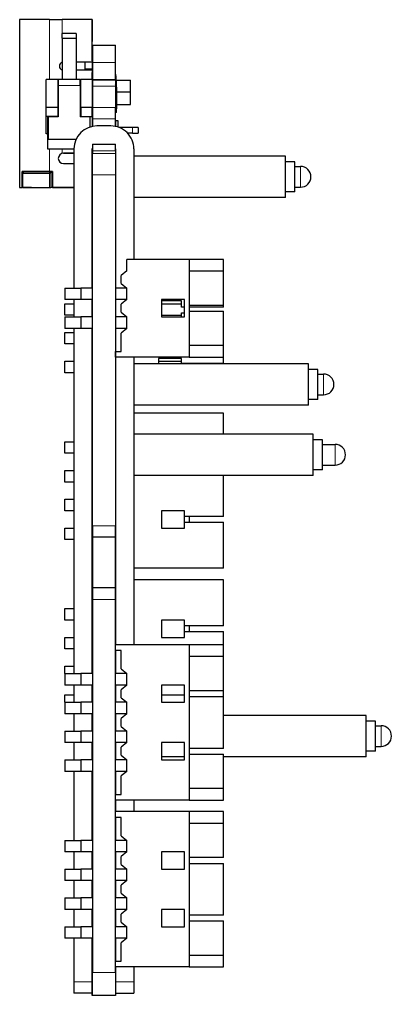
# Model space of a CAD drawing. Extents: x 10 to 410, y 5 to 287.
# Drawn here: x 186.14 to 202.31, y 122.24 to 164.65 of the extents above; entities that cross this region are included whole.
import ezdxf

# ---------------------------------------------------------------- set-up
doc = ezdxf.new("R2010")
doc.units = 0

msp = doc.modelspace()

# ---------------------------------------------------------------- linework, layer by layer
at = {"color": 7, "lineweight": 25, "ltscale": 0.0325}
for p, q in [((187.438599, 164.654755), (186.138596, 164.654755)), ((189.298599, 164.654755), (187.998596, 164.654755))]:
    msp.add_line(p, q, dxfattribs=at)
at = {"color": 7, "lineweight": 25, "ltscale": 0.1825}
msp.add_line((186.138596, 164.654755), (186.138596, 157.354752), dxfattribs=at)
at = {"color": 7, "lineweight": 25, "ltscale": 0.014}
msp.add_line((187.438599, 164.654755), (187.998596, 164.654755), dxfattribs=at)
at = {"color": 7, "lineweight": 13, "ltscale": 0.065334}
msp.add_line((187.438599, 162.041412), (187.438599, 164.654755), dxfattribs=at)
at = {"color": 7, "lineweight": 13, "ltscale": 0.015334}
msp.add_line((187.998596, 164.654755), (187.998596, 164.041412), dxfattribs=at)
at = {"color": 7, "lineweight": 25, "ltscale": 0.02375}
for p, q in [((189.298599, 164.654755), (189.298599, 163.704742)), ((187.996552, 163.8414), (187.996552, 162.891403)), ((188.596558, 163.8414), (188.596558, 162.891403)), ((188.771561, 162.041397), (187.821548, 162.041397)), ((190.30545, 161.7164), (190.30545, 160.766403)), ((190.355453, 161.7164), (190.355453, 160.766403))]:
    msp.add_line(p, q, dxfattribs=at)
at = {"color": 7, "lineweight": 25, "ltscale": 0.045}
msp.add_line((189.298599, 162.854752), (189.298599, 164.654755), dxfattribs=at)
at = {"color": 7, "lineweight": 25, "ltscale": 0.005}
for p, q in [((187.996552, 163.8414), (187.996552, 164.041397)), ((188.596558, 164.041397), (188.596558, 163.8414)), ((190.338593, 161.954742), (190.338593, 162.154755))]:
    msp.add_line(p, q, dxfattribs=at)
at = {"color": 7, "lineweight": 25, "ltscale": 0.015}
for p, q in [((188.596558, 164.041397), (187.996552, 164.041397)), ((187.996552, 163.8414), (188.596558, 163.8414)), ((190.355453, 162.016403), (190.95546, 162.016403)), ((190.355453, 161.516403), (190.95546, 161.516403)), ((190.355453, 160.9664), (190.95546, 160.9664)), ((190.105453, 160.031403), (189.505463, 160.031403)), ((189.295593, 122.241394), (189.295593, 122.8414)), ((190.30545, 122.8414), (190.30545, 122.241394)), ((190.31546, 122.8414), (190.31546, 122.241394))]:
    msp.add_line(p, q, dxfattribs=at)
at = {"color": 7, "lineweight": 25, "ltscale": 0.004643}
msp.add_line((189.298599, 163.519028), (189.298599, 163.704742), dxfattribs=at)
at = {"color": 7, "lineweight": 25, "ltscale": 0.003895}
msp.add_line((189.298599, 163.519867), (189.298599, 163.364059), dxfattribs=at)
at = {"color": 7, "lineweight": 25, "ltscale": 0.012586}
msp.add_line((189.298599, 163.354752), (189.298599, 162.851303), dxfattribs=at)
at = {"color": 7, "lineweight": 25, "ltscale": 0.024996}
for p, q in [((189.305603, 163.541397), (190.30545, 163.541397)), ((189.305603, 162.041397), (190.30545, 162.041397)), ((189.305603, 159.2314), (190.30545, 159.2314)), ((190.30545, 142.154755), (189.305603, 142.154755)), ((190.30545, 139.954742), (189.305603, 139.954742)), ((190.30545, 122.241394), (189.305603, 122.241394))]:
    msp.add_line(p, q, dxfattribs=at)
at = {"color": 7, "lineweight": 25, "ltscale": 0.01875}
for p, q in [((189.305603, 163.541397), (189.305603, 162.791397)), ((190.30545, 162.791397), (190.30545, 163.541397)), ((189.305603, 162.791397), (189.305603, 162.041397)), ((190.30545, 162.041397), (190.30545, 162.791397)), ((187.298599, 159.691391), (187.298599, 160.441391)), ((188.505463, 152.4814), (188.505463, 151.7314)), ((189.295593, 151.7314), (189.295593, 152.4814)), ((190.30545, 152.4814), (190.30545, 151.7314)), ((190.31546, 152.4814), (190.31546, 151.7314)), ((192.30545, 152.4814), (192.30545, 151.7314)), ((193.30545, 151.7314), (193.30545, 152.4814)), ((192.30545, 143.304749), (192.30545, 142.554749)), ((192.30545, 138.554749), (192.30545, 137.804749)), ((188.505463, 135.7314), (188.505463, 134.9814)), ((189.295593, 134.9814), (189.295593, 135.7314)), ((190.30545, 135.7314), (190.30545, 134.9814)), ((190.31546, 135.7314), (190.31546, 134.9814)), ((192.30545, 135.7314), (192.30545, 134.9814)), ((193.30545, 134.9814), (193.30545, 135.7314)), ((188.505463, 134.4814), (188.505463, 133.7314)), ((189.295593, 133.7314), (189.295593, 134.4814)), ((190.30545, 134.4814), (190.30545, 133.7314)), ((190.31546, 134.4814), (190.31546, 133.7314)), ((188.505463, 133.2314), (188.505463, 132.4814)), ((189.295593, 132.4814), (189.295593, 133.2314)), ((190.30545, 133.2314), (190.30545, 132.4814)), ((190.31546, 133.2314), (190.31546, 132.4814)), ((192.30545, 133.2314), (192.30545, 132.4814)), ((193.30545, 132.4814), (193.30545, 133.2314)), ((188.505463, 128.4814), (188.505463, 127.7314)), ((189.295593, 127.7314), (189.295593, 128.4814)), ((190.30545, 128.4814), (190.30545, 127.7314)), ((190.31546, 128.4814), (190.31546, 127.7314)), ((192.30545, 128.4814), (192.30545, 127.7314)), ((193.30545, 127.7314), (193.30545, 128.4814)), ((188.505463, 127.2314), (188.505463, 126.4814)), ((189.295593, 126.4814), (189.295593, 127.2314)), ((190.30545, 127.2314), (190.30545, 126.4814)), ((190.31546, 127.2314), (190.31546, 126.4814)), ((188.505463, 125.9814), (188.505463, 125.2314)), ((189.295593, 125.2314), (189.295593, 125.9814)), ((190.30545, 125.9814), (190.30545, 125.2314)), ((190.31546, 125.9814), (190.31546, 125.2314)), ((192.30545, 125.9814), (192.30545, 125.2314)), ((193.30545, 125.2314), (193.30545, 125.9814))]:
    msp.add_line(p, q, dxfattribs=at)
at = {"color": 7, "lineweight": 25, "ltscale": 0.02125}
for p, q in [((187.996552, 162.891403), (187.996552, 162.041397)), ((188.596558, 162.891403), (188.596558, 162.041397))]:
    msp.add_line(p, q, dxfattribs=at)
at = {"color": 7, "lineweight": 25, "ltscale": 0.017551}
for p, q in [((189.298599, 162.454742), (188.596542, 162.454742)), ((189.298599, 162.804749), (188.596558, 162.804749))]:
    msp.add_line(p, q, dxfattribs=at)
at = {"color": 7, "lineweight": 25, "ltscale": 0.0075}
msp.add_line((188.998596, 162.504745), (188.998596, 162.804749), dxfattribs=at)
at = {"color": 7, "lineweight": 13, "ltscale": 0.0075}
msp.add_line((188.998596, 162.504745), (189.298599, 162.504745), dxfattribs=at)
at = {"color": 7, "lineweight": 25, "ltscale": 0.00125}
for p, q in [((188.998596, 162.454742), (188.998596, 162.504745)), ((190.355453, 161.7164), (190.30545, 161.7164)), ((190.355453, 160.766403), (190.30545, 160.766403)), ((190.355453, 160.616394), (190.30545, 160.616394)), ((187.348602, 159.691391), (187.298599, 159.691391))]:
    msp.add_line(p, q, dxfattribs=at)
at = {"color": 7, "lineweight": 25, "ltscale": 0.0125}
for p, q in [((189.298599, 162.854752), (189.298599, 162.354752)), ((187.798599, 162.041397), (187.298599, 162.041397)), ((189.298599, 162.041397), (188.798599, 162.041397)), ((190.355453, 161.516403), (190.355453, 162.016403)), ((190.95546, 161.516403), (190.95546, 162.016403)), ((187.298599, 160.8414), (187.798599, 160.8414)), ((188.798599, 160.8414), (189.298599, 160.8414)), ((187.798599, 160.441391), (187.298599, 160.441391)), ((188.798599, 160.441391), (189.298599, 160.441391)), ((190.80545, 153.7314), (190.80545, 154.2314)), ((195.005463, 153.7314), (195.005463, 154.2314)), ((188.105453, 152.9814), (188.105453, 152.4814)), ((188.80545, 152.9814), (188.80545, 152.4814)), ((190.80545, 152.9814), (190.30545, 152.9814)), ((190.80545, 152.4814), (190.80545, 152.9814)), ((188.105453, 151.804749), (188.105453, 152.304749)), ((190.80545, 152.4814), (190.30545, 152.4814)), ((188.105453, 151.7314), (188.105453, 151.2314)), ((188.80545, 151.7314), (188.80545, 151.2314)), ((190.80545, 151.7314), (190.30545, 151.7314)), ((190.80545, 151.2314), (190.80545, 151.7314)), ((188.105453, 150.554749), (188.105453, 151.054749)), ((190.80545, 151.2314), (190.30545, 151.2314)), ((195.005463, 149.9814), (195.005463, 150.4814)), ((188.105453, 149.304749), (188.105453, 149.804749)), ((188.105453, 145.804749), (188.105453, 146.304749)), ((188.105453, 144.554749), (188.105453, 145.054749)), ((188.105453, 143.304749), (188.105453, 143.804749)), ((188.105453, 142.054749), (188.105453, 142.554749)), ((189.305603, 142.654755), (189.305603, 142.154755)), ((190.30545, 142.154755), (190.30545, 142.654755)), ((189.305603, 139.954742), (189.305603, 139.454742)), ((190.30545, 139.454742), (190.30545, 139.954742)), ((188.105453, 138.554749), (188.105453, 139.054749)), ((188.105453, 137.304749), (188.105453, 137.804749)), ((195.005463, 136.9814), (195.005463, 137.4814)), ((188.105453, 136.2314), (188.105453, 135.7314)), ((188.80545, 136.2314), (188.80545, 135.7314)), ((190.80545, 136.2314), (190.30545, 136.2314)), ((190.80545, 135.7314), (190.80545, 136.2314)), ((190.80545, 135.7314), (190.30545, 135.7314)), ((188.105453, 134.9814), (188.105453, 134.4814)), ((188.80545, 134.9814), (188.80545, 134.4814)), ((190.80545, 134.9814), (190.30545, 134.9814)), ((190.80545, 134.4814), (190.80545, 134.9814)), ((190.80545, 134.4814), (190.30545, 134.4814)), ((188.105453, 133.7314), (188.105453, 133.2314)), ((188.80545, 133.7314), (188.80545, 133.2314)), ((190.80545, 133.7314), (190.30545, 133.7314)), ((190.80545, 133.2314), (190.80545, 133.7314)), ((190.80545, 133.2314), (190.30545, 133.2314)), ((188.105453, 132.4814), (188.105453, 131.9814)), ((188.80545, 132.4814), (188.80545, 131.9814)), ((190.80545, 132.4814), (190.30545, 132.4814)), ((190.80545, 131.9814), (190.80545, 132.4814)), ((190.80545, 131.9814), (190.30545, 131.9814)), ((195.005463, 130.7314), (195.005463, 131.2314)), ((190.30545, 130.7314), (190.30545, 130.2314)), ((190.31546, 130.7314), (190.31546, 130.2314)), ((191.105453, 130.7314), (191.105453, 130.2314)), ((195.005463, 129.7314), (195.005463, 130.2314)), ((188.105453, 128.9814), (188.105453, 128.4814)), ((188.80545, 128.9814), (188.80545, 128.4814)), ((190.80545, 128.9814), (190.30545, 128.9814)), ((190.80545, 128.4814), (190.80545, 128.9814)), ((190.80545, 128.4814), (190.30545, 128.4814)), ((188.105453, 127.7314), (188.105453, 127.2314)), ((188.80545, 127.7314), (188.80545, 127.2314)), ((190.80545, 127.7314), (190.30545, 127.7314)), ((190.80545, 127.2314), (190.80545, 127.7314)), ((190.80545, 127.2314), (190.30545, 127.2314)), ((188.105453, 126.4814), (188.105453, 125.9814)), ((188.80545, 126.4814), (188.80545, 125.9814)), ((190.80545, 126.4814), (190.30545, 126.4814)), ((190.80545, 125.9814), (190.80545, 126.4814)), ((190.80545, 125.9814), (190.30545, 125.9814)), ((188.105453, 125.2314), (188.105453, 124.7314)), ((188.80545, 125.2314), (188.80545, 124.7314)), ((190.80545, 125.2314), (190.30545, 125.2314)), ((190.80545, 124.7314), (190.80545, 125.2314)), ((190.80545, 124.7314), (190.30545, 124.7314)), ((195.005463, 123.4814), (195.005463, 123.9814)), ((188.505463, 122.8414), (188.505463, 122.3414)), ((190.30545, 122.8414), (190.30545, 122.3414)), ((191.105453, 122.8414), (191.105453, 122.3414))]:
    msp.add_line(p, q, dxfattribs=at)
at = {"color": 7, "lineweight": 13, "ltscale": 0.024996}
for p, q in [((189.305603, 162.791397), (190.30545, 162.791397)), ((189.305603, 162.019775), (190.30545, 162.019775)), ((189.305603, 161.763611), (190.30545, 161.763611)), ((189.305603, 160.837555), (190.30545, 160.837555)), ((189.305603, 160.345566), (190.30545, 160.345566)), ((189.305603, 158.946228), (190.30545, 158.946228)), ((190.30545, 158.837997), (189.305603, 158.837997)), ((190.30545, 157.898026), (189.305603, 157.898026)), ((190.30545, 142.654755), (189.305603, 142.654755)), ((190.30545, 139.454742), (189.305603, 139.454742)), ((190.30545, 123.241394), (189.305603, 123.241394))]:
    msp.add_line(p, q, dxfattribs=at)
at = {"color": 7, "lineweight": 25, "ltscale": 0.03}
for p, q in [((187.298599, 160.8414), (187.298599, 162.041397)), ((187.798599, 162.041397), (187.798599, 160.8414)), ((188.798599, 160.8414), (188.798599, 162.041397)), ((189.298599, 162.041397), (189.298599, 160.8414))]:
    msp.add_line(p, q, dxfattribs=at)
at = {"color": 7, "lineweight": 25, "ltscale": 0.000574}
for p, q in [((187.798599, 162.041397), (187.821548, 162.041397)), ((187.798599, 161.741394), (187.821548, 161.741394)), ((187.821548, 160.891403), (187.798599, 160.891403)), ((187.798599, 160.441391), (187.821548, 160.441391))]:
    msp.add_line(p, q, dxfattribs=at)
at = {"color": 7, "lineweight": 25, "ltscale": 0.00625}
for p, q in [((187.821548, 162.041397), (187.821548, 161.791397)), ((188.771561, 161.791397), (188.771561, 162.041397)), ((191.298599, 159.9664), (191.048599, 159.9664)), ((191.298599, 159.9664), (191.298599, 159.7164)), ((191.298599, 159.9664), (191.298599, 159.7164)), ((191.298599, 159.9664), (191.298599, 159.7164)), ((191.048599, 159.7164), (191.298599, 159.7164)), ((198.105453, 158.270752), (198.355453, 158.270752)), ((198.105453, 157.370743), (198.355453, 157.370743)), ((190.30545, 149.9814), (190.30545, 150.2314)), ((190.30545, 150.2314), (190.55545, 150.2314)), ((199.105453, 149.247742), (199.355453, 149.247742)), ((199.105453, 148.347748), (199.355453, 148.347748)), ((193.30545, 143.054749), (193.30545, 143.304749)), ((193.30545, 142.804749), (193.30545, 143.054749)), ((193.505463, 143.054749), (193.505463, 142.804749)), ((193.30545, 142.554749), (193.30545, 142.804749)), ((193.30545, 138.304749), (193.30545, 138.554749)), ((193.30545, 138.054749), (193.30545, 138.304749)), ((193.505463, 138.304749), (193.505463, 138.054749)), ((193.30545, 137.804749), (193.30545, 138.054749)), ((190.30545, 137.2314), (190.30545, 137.4814)), ((190.55545, 137.2314), (190.30545, 137.2314)), ((195.005463, 135.23143), (195.005463, 135.48143)), ((201.605453, 133.965744), (201.855453, 133.965744)), ((201.605453, 133.06575), (201.855453, 133.06575)), ((190.30545, 130.7314), (190.30545, 130.9814)), ((190.30545, 130.9814), (190.55545, 130.9814)), ((190.30545, 129.9814), (190.30545, 130.2314)), ((190.55545, 129.9814), (190.30545, 129.9814)), ((190.30545, 123.4814), (190.30545, 123.7314)), ((190.30545, 123.7314), (190.55545, 123.7314))]:
    msp.add_line(p, q, dxfattribs=at)
at = {"color": 7, "lineweight": 25, "ltscale": 0.000676}
for p, q in [((188.771561, 162.041397), (188.798599, 162.041397)), ((188.771561, 161.741394), (188.798599, 161.741394)), ((188.798599, 160.891403), (188.771561, 160.891403)), ((188.771561, 160.441391), (188.798599, 160.441391))]:
    msp.add_line(p, q, dxfattribs=at)
at = {"color": 7, "lineweight": 25, "ltscale": 0.007833}
msp.add_line((189.298599, 162.041412), (189.298599, 162.354752), dxfattribs=at)
at = {"color": 7, "lineweight": 25, "ltscale": 0.000541}
for p, q in [((189.305603, 162.041397), (189.305603, 162.019775)), ((190.30545, 162.019775), (190.30545, 162.041397))]:
    msp.add_line(p, q, dxfattribs=at)
at = {"color": 7, "lineweight": 25, "ltscale": 0.006404}
for p, q in [((189.305603, 162.019775), (189.305603, 161.763611)), ((190.30545, 162.019775), (190.30545, 161.763611))]:
    msp.add_line(p, q, dxfattribs=at)
at = {"color": 7, "lineweight": 25, "ltscale": 0.03425}
for p, q in [((187.821548, 161.791397), (187.821548, 160.421402)), ((188.771561, 161.791397), (188.771561, 160.421402))]:
    msp.add_line(p, q, dxfattribs=at)
at = {"color": 7, "lineweight": 13, "ltscale": 0.02375}
msp.add_line((187.821548, 161.791397), (188.771561, 161.791397), dxfattribs=at)
at = {"color": 7, "lineweight": 25, "ltscale": 0.023151}
for p, q in [((189.305603, 161.763611), (189.305603, 160.837555)), ((190.30545, 161.763611), (190.30545, 160.837555))]:
    msp.add_line(p, q, dxfattribs=at)
at = {"color": 7, "lineweight": 25, "ltscale": 0.01375}
for p, q in [((190.355453, 160.9664), (190.355453, 161.516403)), ((190.95546, 160.9664), (190.95546, 161.516403)), ((199.30545, 146.191742), (199.855453, 146.191742)), ((199.30545, 145.291748), (199.855453, 145.291748))]:
    msp.add_line(p, q, dxfattribs=at)
at = {"color": 7, "lineweight": 25, "ltscale": 0.01}
for p, q in [((187.298599, 160.441391), (187.298599, 160.8414)), ((187.798599, 160.8414), (187.798599, 160.441391)), ((188.798599, 160.8414), (188.798599, 160.441391)), ((189.298599, 160.441391), (189.298599, 160.8414)), ((198.105453, 158.470749), (197.70546, 158.470749)), ((198.105453, 157.170746), (197.70546, 157.170746)), ((188.105453, 152.304749), (188.505447, 152.304749)), ((188.105453, 151.054749), (188.505447, 151.054749)), ((188.105453, 149.804749), (188.505447, 149.804749)), ((199.105453, 149.447754), (198.70546, 149.447754)), ((199.105453, 148.147751), (198.70546, 148.147751)), ((199.30545, 146.391754), (198.905457, 146.391754)), ((188.105453, 146.304749), (188.505447, 146.304749)), ((188.105453, 145.054749), (188.505447, 145.054749)), ((199.30545, 145.091751), (198.905457, 145.091751)), ((188.105453, 143.804749), (188.505447, 143.804749)), ((188.105453, 142.554749), (188.505447, 142.554749)), ((188.105453, 139.054749), (188.505447, 139.054749)), ((188.105453, 137.804749), (188.505447, 137.804749)), ((188.105453, 136.554749), (188.505447, 136.554749)), ((188.105453, 135.304749), (188.505447, 135.304749)), ((201.605453, 134.165741), (201.20546, 134.165741)), ((201.605453, 132.865753), (201.20546, 132.865753))]:
    msp.add_line(p, q, dxfattribs=at)
at = {"color": 7, "lineweight": 25, "ltscale": 0.0123}
for p, q in [((189.305603, 160.837555), (189.305603, 160.345566)), ((190.30545, 160.345566), (190.30545, 160.837555))]:
    msp.add_line(p, q, dxfattribs=at)
at = {"color": 7, "lineweight": 25, "ltscale": 0.00375}
for p, q in [((190.30545, 160.616394), (190.30545, 160.766403)), ((190.355453, 160.616394), (190.355453, 160.766403))]:
    msp.add_line(p, q, dxfattribs=at)
at = {"color": 7, "lineweight": 25, "ltscale": 0.035}
msp.add_line((187.348602, 160.441391), (187.348602, 159.041397), dxfattribs=at)
at = {"color": 7, "lineweight": 25, "ltscale": 0.010625}
for p, q in [((187.821548, 160.421402), (187.396561, 160.421402)), ((189.196548, 160.421402), (188.771561, 160.421402))]:
    msp.add_line(p, q, dxfattribs=at)
at = {"color": 7, "lineweight": 25, "ltscale": 0.0245}
msp.add_line((187.396561, 159.441391), (187.396561, 160.421402), dxfattribs=at)
at = {"color": 7, "lineweight": 25, "ltscale": 0.0005}
msp.add_line((189.148605, 160.421402), (189.148605, 160.441391), dxfattribs=at)
at = {"color": 7, "lineweight": 25, "ltscale": 0.010972}
msp.add_line((189.196548, 160.421402), (189.196548, 159.982513), dxfattribs=at)
at = {"color": 7, "lineweight": 25, "ltscale": 0.010791}
msp.add_line((189.298599, 160.441391), (189.298599, 160.009766), dxfattribs=at)
at = {"color": 7, "lineweight": 25, "ltscale": 0.008359}
for p, q in [((189.305603, 160.345566), (189.305603, 160.011215)), ((190.30545, 160.0112), (190.30545, 160.345566))]:
    msp.add_line(p, q, dxfattribs=at)
at = {"color": 7, "lineweight": 25, "ltscale": 0.0025}
msp.add_line((190.30545, 160.266403), (190.405457, 160.266403), dxfattribs=at)
at = {"color": 7, "lineweight": 25, "ltscale": 0.00638}
msp.add_line((190.30545, 160.266403), (190.30545, 160.0112), dxfattribs=at)
at = {"color": 7, "lineweight": 25, "ltscale": 0.007026}
msp.add_line((190.405457, 160.266403), (190.405457, 159.985352), dxfattribs=at)
at = {"color": 7, "lineweight": 25, "ltscale": 0.014712}
msp.add_line((191.048599, 159.9664), (190.460129, 159.9664), dxfattribs=at)
at = {"color": 7, "lineweight": 13, "ltscale": 0.00625}
msp.add_line((191.048599, 159.9664), (191.048599, 159.7164), dxfattribs=at)
at = {"color": 7, "lineweight": 25, "ltscale": 0.005365}
msp.add_line((191.048599, 159.7164), (190.834, 159.7164), dxfattribs=at)
at = {"color": 7, "lineweight": 25, "ltscale": 0.02992}
msp.add_line((188.593353, 159.441391), (187.396561, 159.441391), dxfattribs=at)
at = {"color": 7, "lineweight": 25, "ltscale": 0.00099}
msp.add_line((189.30545, 159.031403), (189.309372, 159.070801), dxfattribs=at)
at = {"color": 7, "lineweight": 25, "ltscale": 0.00066}
msp.add_line((189.30719, 159.057739), (189.30545, 159.031403), dxfattribs=at)
at = {"color": 7, "lineweight": 25, "ltscale": 0.007129}
for p, q in [((189.305603, 159.2314), (189.305603, 158.946228)), ((190.30545, 158.946228), (190.30545, 159.2314))]:
    msp.add_line(p, q, dxfattribs=at)
at = {"color": 7, "lineweight": 25, "ltscale": 0.00089}
msp.add_line((190.302292, 159.066849), (190.30545, 159.031403), dxfattribs=at)
at = {"color": 7, "lineweight": 25, "ltscale": 0.028922}
msp.add_line((187.348602, 159.041397), (188.505493, 159.041397), dxfattribs=at)
at = {"color": 7, "lineweight": 13, "ltscale": 0.024667}
msp.add_line((187.438599, 158.054749), (187.438599, 159.041412), dxfattribs=at)
at = {"color": 7, "lineweight": 13, "ltscale": 0.005057}
msp.add_line((187.998596, 159.041397), (187.998596, 158.839127), dxfattribs=at)
at = {"color": 7, "lineweight": 25, "ltscale": 0.011428}
msp.add_line((188.505432, 158.844757), (188.048294, 158.844757), dxfattribs=at)
at = {"color": 7, "lineweight": 25, "ltscale": 0.01144}
msp.add_line((188.048599, 158.844757), (188.50621, 158.844757), dxfattribs=at)
at = {"color": 7, "lineweight": 25, "ltscale": 0.15125}
for p, q in [((188.505463, 159.031403), (188.505463, 152.9814)), ((189.295593, 152.9814), (189.295593, 159.031403)), ((190.30545, 159.031403), (190.30545, 152.9814)), ((190.31546, 159.031403), (190.31546, 152.9814))]:
    msp.add_line(p, q, dxfattribs=at)
at = {"color": 7, "lineweight": 25, "ltscale": 0.00025}
for p, q in [((189.305603, 159.031403), (189.295593, 159.031403)), ((190.30545, 159.031403), (190.31546, 159.031403)), ((189.305603, 122.241394), (189.295593, 122.241394)), ((190.30545, 122.241394), (190.31546, 122.241394))]:
    msp.add_line(p, q, dxfattribs=at)
at = {"color": 7, "lineweight": 25, "ltscale": 0.002706}
for p, q in [((189.305603, 158.946228), (189.305603, 158.837997)), ((190.30545, 158.946228), (190.30545, 158.837997))]:
    msp.add_line(p, q, dxfattribs=at)
at = {"color": 7, "lineweight": 25, "ltscale": 0.023499}
for p, q in [((189.305603, 157.898026), (189.305603, 158.837997)), ((190.30545, 158.837997), (190.30545, 157.898026))]:
    msp.add_line(p, q, dxfattribs=at)
at = {"color": 7, "lineweight": 25, "ltscale": 0.165001}
for p, q in [((197.70546, 158.720749), (191.105438, 158.720749)), ((197.70546, 156.920746), (191.105438, 156.920746))]:
    msp.add_line(p, q, dxfattribs=at)
at = {"color": 7, "lineweight": 25, "ltscale": 0.12}
msp.add_line((191.105453, 159.031403), (191.105453, 154.2314), dxfattribs=at)
at = {"color": 7, "lineweight": 25, "ltscale": 0.0225}
for p, q in [((197.70546, 157.820755), (197.70546, 158.720749)), ((197.70546, 156.920746), (197.70546, 157.820755)), ((198.70546, 148.797745), (198.70546, 149.697754)), ((198.70546, 147.897751), (198.70546, 148.797745)), ((198.905457, 145.741745), (198.905457, 146.641754)), ((198.905457, 144.841751), (198.905457, 145.741745)), ((201.20546, 133.515747), (201.20546, 134.415741)), ((201.20546, 132.615753), (201.20546, 133.515747))]:
    msp.add_line(p, q, dxfattribs=at)
at = {"color": 7, "lineweight": 25, "ltscale": 0.011421}
msp.add_line((188.048599, 158.394745), (188.505432, 158.394745), dxfattribs=at)
at = {"color": 7, "lineweight": 25, "ltscale": 0.01625}
for p, q in [((198.105453, 157.820755), (198.105453, 158.470749)), ((198.105453, 157.170746), (198.105453, 157.820755)), ((199.105453, 148.797745), (199.105453, 149.447754)), ((199.105453, 148.147751), (199.105453, 148.797745)), ((199.30545, 145.741745), (199.30545, 146.391754)), ((199.30545, 145.091751), (199.30545, 145.741745)), ((201.605453, 133.515747), (201.605453, 134.165741)), ((201.605453, 132.865753), (201.605453, 133.515747))]:
    msp.add_line(p, q, dxfattribs=at)
at = {"color": 7, "lineweight": 13, "ltscale": 0.01125}
for p, q in [((198.355453, 157.820755), (198.355453, 158.270752)), ((198.355453, 157.370743), (198.355453, 157.820755)), ((199.355453, 148.797745), (199.355453, 149.247742)), ((199.355453, 148.347748), (199.355453, 148.797745)), ((199.855453, 145.741745), (199.855453, 146.191742)), ((199.855453, 145.291748), (199.855453, 145.741745)), ((201.855453, 133.515747), (201.855453, 133.965744)), ((201.855453, 133.06575), (201.855453, 133.515747))]:
    msp.add_line(p, q, dxfattribs=at)
at = {"color": 7, "lineweight": 25, "ltscale": 0.0175}
for p, q in [((186.247131, 157.354752), (186.247131, 158.054749)), ((187.573593, 158.054749), (187.573593, 157.354752)), ((188.105453, 152.9814), (188.80545, 152.9814)), ((188.80545, 152.4814), (188.105453, 152.4814)), ((188.105453, 151.7314), (188.80545, 151.7314)), ((188.80545, 151.2314), (188.105453, 151.2314)), ((188.105453, 136.2314), (188.80545, 136.2314)), ((188.80545, 135.7314), (188.105453, 135.7314)), ((188.105453, 134.9814), (188.80545, 134.9814)), ((188.80545, 134.4814), (188.105453, 134.4814)), ((188.105453, 133.7314), (188.80545, 133.7314)), ((188.80545, 133.2314), (188.105453, 133.2314)), ((188.105453, 132.4814), (188.80545, 132.4814)), ((188.80545, 131.9814), (188.105453, 131.9814)), ((188.105453, 128.9814), (188.80545, 128.9814)), ((188.80545, 128.4814), (188.105453, 128.4814)), ((188.105453, 127.7314), (188.80545, 127.7314)), ((188.80545, 127.2314), (188.105453, 127.2314)), ((188.105453, 126.4814), (188.80545, 126.4814)), ((188.80545, 125.9814), (188.105453, 125.9814)), ((188.105453, 125.2314), (188.80545, 125.2314)), ((188.80545, 124.7314), (188.105453, 124.7314))]:
    msp.add_line(p, q, dxfattribs=at)
at = {"color": 7, "lineweight": 25, "ltscale": 0.029787}
msp.add_line((187.438599, 158.054749), (186.247131, 158.054749), dxfattribs=at)
at = {"color": 7, "lineweight": 25, "ltscale": 0.002226}
msp.add_line((186.281372, 157.974747), (186.32045, 158.054749), dxfattribs=at)
at = {"color": 7, "lineweight": 25, "ltscale": 0.028931}
for p, q in [((186.281372, 157.974747), (187.438599, 157.974747)), ((186.281372, 157.354752), (187.438599, 157.354752))]:
    msp.add_line(p, q, dxfattribs=at)
at = {"color": 7, "lineweight": 25, "ltscale": 0.0155}
for p, q in [((186.281372, 157.354752), (186.281372, 157.974747)), ((187.493607, 157.974747), (187.493607, 157.354752))]:
    msp.add_line(p, q, dxfattribs=at)
at = {"color": 7, "lineweight": 25, "ltscale": 0.027954}
msp.add_line((186.32045, 158.054749), (187.438599, 158.054749), dxfattribs=at)
at = {"color": 7, "lineweight": 25, "ltscale": 0.003375}
for p, q in [((187.573593, 158.054749), (187.438599, 158.054749)), ((187.438599, 158.054749), (187.573593, 158.054749))]:
    msp.add_line(p, q, dxfattribs=at)
at = {"color": 7, "lineweight": 13, "ltscale": 0.002}
msp.add_line((187.438599, 158.054749), (187.438599, 157.974747), dxfattribs=at)
at = {"color": 7, "lineweight": 25, "ltscale": 0.001375}
for p, q in [((187.493607, 157.974747), (187.438599, 157.974747)), ((187.438599, 157.354752), (187.493607, 157.354752))]:
    msp.add_line(p, q, dxfattribs=at)
at = {"color": 7, "lineweight": 13, "ltscale": 0.0155}
msp.add_line((187.438599, 157.974747), (187.438599, 157.354752), dxfattribs=at)
at = {"color": 7, "lineweight": 25, "ltscale": 0.002828}
msp.add_line((187.573593, 158.054749), (187.493607, 157.974747), dxfattribs=at)
at = {"color": 7, "lineweight": 25, "ltscale": 0.381082}
for p, q in [((189.305603, 142.654755), (189.305603, 157.898026)), ((190.30545, 157.898026), (190.30545, 142.654755))]:
    msp.add_line(p, q, dxfattribs=at)
at = {"color": 7, "lineweight": 25, "ltscale": 0.002713}
msp.add_line((186.138596, 157.354752), (186.247131, 157.354752), dxfattribs=at)
at = {"color": 7, "lineweight": 25, "ltscale": 0.006874}
msp.add_line((186.522079, 157.354752), (186.247131, 157.354752), dxfattribs=at)
at = {"color": 7, "lineweight": 25, "ltscale": 0.003338}
msp.add_line((186.655594, 157.354752), (186.522079, 157.354752), dxfattribs=at)
at = {"color": 7, "lineweight": 25, "ltscale": 0.002}
msp.add_line((187.573593, 157.354752), (187.493607, 157.354752), dxfattribs=at)
at = {"color": 7, "lineweight": 25, "ltscale": 0.023296}
for p, q in [((187.573593, 157.354752), (188.505432, 157.354752)), ((188.505432, 157.354752), (187.573593, 157.354752))]:
    msp.add_line(p, q, dxfattribs=at)
at = {"color": 7, "lineweight": 25, "ltscale": 0.0675}
msp.add_line((193.505463, 154.2314), (190.80545, 154.2314), dxfattribs=at)
at = {"color": 7, "lineweight": 25, "ltscale": 0.10625}
msp.add_line((193.505463, 154.2314), (193.505463, 149.9814), dxfattribs=at)
at = {"color": 7, "lineweight": 25, "ltscale": 0.0375}
for p, q in [((195.005463, 154.2314), (193.505463, 154.2314)), ((193.505463, 153.7314), (195.005463, 153.7314)), ((195.005463, 152.2314), (195.005463, 153.7314)), ((195.005463, 152.2314), (193.505447, 152.2314)), ((193.505447, 151.9814), (195.005463, 151.9814)), ((195.005463, 150.4814), (195.005463, 151.9814)), ((195.005463, 150.4814), (193.505463, 150.4814)), ((193.505463, 149.9814), (195.005463, 149.9814)), ((195.005463, 137.4814), (193.505463, 137.4814)), ((193.505463, 136.9814), (195.005463, 136.9814)), ((195.005463, 135.4814), (195.005463, 136.9814)), ((195.005463, 135.4814), (193.505447, 135.4814)), ((193.505447, 135.2314), (195.005463, 135.2314)), ((195.005463, 132.9814), (193.505447, 132.9814)), ((193.505447, 132.7314), (195.005463, 132.7314)), ((195.005463, 131.2314), (195.005463, 132.7314)), ((195.005463, 131.2314), (193.505463, 131.2314)), ((193.505463, 130.7314), (195.005463, 130.7314)), ((195.005463, 130.2314), (193.505463, 130.2314)), ((193.505463, 129.7314), (195.005463, 129.7314)), ((195.005463, 128.2314), (195.005463, 129.7314)), ((195.005463, 128.2314), (193.505447, 128.2314)), ((193.505447, 127.9814), (195.005463, 127.9814)), ((195.005463, 125.7314), (193.505447, 125.7314)), ((193.505447, 125.4814), (195.005463, 125.4814)), ((195.005463, 123.9814), (195.005463, 125.4814)), ((195.005463, 123.9814), (193.505463, 123.9814)), ((193.505463, 123.4814), (195.005463, 123.4814))]:
    msp.add_line(p, q, dxfattribs=at)
at = {"color": 7, "lineweight": 25, "ltscale": 0.008004}
for p, q in [((190.80545, 153.7314), (190.55545, 153.531403)), ((190.55545, 153.181396), (190.80545, 152.9814)), ((190.80545, 152.4814), (190.55545, 152.281403)), ((190.55545, 151.931396), (190.80545, 151.7314)), ((190.80545, 151.2314), (190.55545, 151.031403)), ((190.55545, 136.431396), (190.80545, 136.2314)), ((190.80545, 135.7314), (190.55545, 135.531403)), ((190.55545, 135.181396), (190.80545, 134.9814)), ((190.80545, 134.4814), (190.55545, 134.281403)), ((190.55545, 133.931396), (190.80545, 133.7314)), ((190.80545, 133.2314), (190.55545, 133.031403)), ((190.55545, 132.681396), (190.80545, 132.4814)), ((190.80545, 131.9814), (190.55545, 131.781403)), ((190.55545, 129.181396), (190.80545, 128.9814)), ((190.80545, 128.4814), (190.55545, 128.281403)), ((190.55545, 127.931396), (190.80545, 127.7314)), ((190.80545, 127.2314), (190.55545, 127.031395)), ((190.55545, 126.681396), (190.80545, 126.4814)), ((190.80545, 125.9814), (190.55545, 125.781395)), ((190.55545, 125.431396), (190.80545, 125.2314)), ((190.80545, 124.7314), (190.55545, 124.531395))]:
    msp.add_line(p, q, dxfattribs=at)
at = {"color": 7, "lineweight": 25, "ltscale": 0.00875}
for p, q in [((190.55545, 153.181396), (190.55545, 153.531403)), ((190.55545, 151.931396), (190.55545, 152.281403)), ((190.55545, 135.181396), (190.55545, 135.531403)), ((190.55545, 133.931396), (190.55545, 134.281403)), ((190.55545, 132.681396), (190.55545, 133.031403)), ((190.55545, 127.931396), (190.55545, 128.281403)), ((190.55545, 126.681396), (190.55545, 127.031395)), ((190.55545, 125.431396), (190.55545, 125.781395))]:
    msp.add_line(p, q, dxfattribs=at)
at = {"color": 7, "lineweight": 25, "ltscale": 0.012504}
for p, q in [((189.305603, 152.9814), (188.80545, 152.9814)), ((189.305603, 152.4814), (188.80545, 152.4814)), ((189.305603, 151.7314), (188.80545, 151.7314)), ((189.305603, 151.2314), (188.80545, 151.2314)), ((189.305603, 136.2314), (188.80545, 136.2314)), ((189.305603, 135.7314), (188.80545, 135.7314)), ((189.305603, 134.9814), (188.80545, 134.9814)), ((189.305603, 134.4814), (188.80545, 134.4814)), ((189.305603, 133.7314), (188.80545, 133.7314)), ((189.305603, 133.2314), (188.80545, 133.2314)), ((189.305603, 132.4814), (188.80545, 132.4814)), ((189.305603, 131.9814), (188.80545, 131.9814)), ((189.305603, 128.9814), (188.80545, 128.9814)), ((189.305603, 128.4814), (188.80545, 128.4814)), ((189.305603, 127.7314), (188.80545, 127.7314)), ((189.305603, 127.2314), (188.80545, 127.2314)), ((189.305603, 126.4814), (188.80545, 126.4814)), ((189.305603, 125.9814), (188.80545, 125.9814)), ((189.305603, 125.2314), (188.80545, 125.2314)), ((189.305603, 124.7314), (188.80545, 124.7314))]:
    msp.add_line(p, q, dxfattribs=at)
at = {"color": 7, "lineweight": 25, "ltscale": 0.021869}
for p, q in [((193.180161, 152.429749), (192.30542, 152.429749)), ((192.30542, 152.304749), (193.180161, 152.304749)), ((192.30542, 151.804749), (193.180161, 151.804749))]:
    msp.add_line(p, q, dxfattribs=at)
at = {"color": 7, "lineweight": 25, "ltscale": 0.025}
for p, q in [((193.30545, 152.4814), (192.30545, 152.4814)), ((192.30545, 151.7314), (193.30545, 151.7314)), ((190.30545, 151.2314), (190.30545, 150.2314)), ((190.31546, 151.2314), (190.31546, 150.2314)), ((193.180161, 149.929749), (192.180161, 149.929749)), ((192.180161, 149.804749), (193.180161, 149.804749)), ((193.30545, 143.304749), (192.30545, 143.304749)), ((192.30545, 142.554749), (193.30545, 142.554749)), ((193.30545, 138.554749), (192.30545, 138.554749)), ((192.30545, 137.804749), (193.30545, 137.804749)), ((190.30545, 137.2314), (190.30545, 136.2314)), ((190.31546, 137.2314), (190.31546, 136.2314)), ((193.30545, 135.7314), (192.30545, 135.7314)), ((192.30545, 135.304749), (193.30545, 135.304749)), ((192.30545, 134.9814), (193.30545, 134.9814)), ((193.30545, 133.2314), (192.30545, 133.2314)), ((193.305435, 132.615753), (192.305435, 132.615753)), ((192.30545, 132.4814), (193.30545, 132.4814)), ((190.30545, 131.9814), (190.30545, 130.9814)), ((190.31546, 131.9814), (190.31546, 130.9814)), ((190.30545, 129.9814), (190.30545, 128.9814)), ((190.31546, 129.9814), (190.31546, 128.9814)), ((193.30545, 128.4814), (192.30545, 128.4814)), ((192.30545, 127.7314), (193.30545, 127.7314)), ((193.30545, 125.9814), (192.30545, 125.9814)), ((192.30545, 125.2314), (193.30545, 125.2314)), ((190.30545, 124.7314), (190.30545, 123.7314)), ((190.31546, 124.7314), (190.31546, 123.7314)), ((189.305603, 122.241394), (189.305603, 123.241394)), ((190.30545, 123.241394), (190.30545, 122.241394))]:
    msp.add_line(p, q, dxfattribs=at)
at = {"color": 7, "lineweight": 25, "ltscale": 0.006875}
msp.add_line((193.180161, 152.154755), (193.180161, 152.429749), dxfattribs=at)
at = {"color": 7, "lineweight": 25, "ltscale": 0.003131}
for p, q in [((193.30542, 152.154755), (193.180161, 152.154755)), ((193.180161, 151.904755), (193.30542, 151.904755))]:
    msp.add_line(p, q, dxfattribs=at)
at = {"color": 7, "lineweight": 25, "ltscale": 0.004333}
msp.add_line((193.180161, 151.73143), (193.180161, 151.904755), dxfattribs=at)
at = {"color": 7, "lineweight": 25, "ltscale": 0.037501}
msp.add_line((195.005463, 152.154755), (193.505417, 152.154755), dxfattribs=at)
at = {"color": 7, "lineweight": 25, "ltscale": 0.001917}
msp.add_line((195.005463, 152.154755), (195.005463, 152.23143), dxfattribs=at)
at = {"color": 7, "lineweight": 25, "ltscale": 0.009999}
for p, q in [((188.505417, 151.804749), (188.105453, 151.804749)), ((188.505417, 150.554749), (188.105453, 150.554749)), ((188.505417, 149.304749), (188.105453, 149.304749)), ((188.505417, 145.804749), (188.105453, 145.804749)), ((188.505417, 144.554749), (188.105453, 144.554749)), ((188.505417, 143.304749), (188.105453, 143.304749)), ((188.505417, 142.054749), (188.105453, 142.054749)), ((188.505417, 138.554749), (188.105453, 138.554749)), ((188.505417, 137.304749), (188.105453, 137.304749))]:
    msp.add_line(p, q, dxfattribs=at)
at = {"color": 7, "lineweight": 25, "ltscale": 0.375}
for p, q in [((188.505463, 151.2314), (188.505463, 136.2314)), ((189.295593, 136.2314), (189.295593, 151.2314))]:
    msp.add_line(p, q, dxfattribs=at)
at = {"color": 7, "lineweight": 25, "ltscale": 0.02}
for p, q in [((190.55545, 150.2314), (190.55545, 151.031403)), ((190.55545, 136.431396), (190.55545, 137.2314)), ((190.55545, 130.9814), (190.55545, 131.781403)), ((190.55545, 129.181396), (190.55545, 129.9814)), ((190.55545, 123.7314), (190.55545, 124.531395)), ((189.30545, 122.3414), (188.505463, 122.3414)), ((190.30545, 122.3414), (191.105453, 122.3414))]:
    msp.add_line(p, q, dxfattribs=at)
at = {"color": 7, "lineweight": 25, "ltscale": 0.3125}
for p, q in [((190.30545, 149.9814), (190.30545, 137.4814)), ((190.31546, 149.9814), (190.31546, 137.4814)), ((191.105453, 149.9814), (191.105453, 137.4814))]:
    msp.add_line(p, q, dxfattribs=at)
at = {"color": 7, "lineweight": 25, "ltscale": 0.08}
for p, q in [((193.505463, 149.9814), (190.30545, 149.9814)), ((193.505463, 137.4814), (190.30545, 137.4814)), ((193.505463, 130.7314), (190.30545, 130.7314)), ((193.505463, 130.2314), (190.30545, 130.2314)), ((193.505463, 123.4814), (190.30545, 123.4814))]:
    msp.add_line(p, q, dxfattribs=at)
at = {"color": 7, "lineweight": 25, "ltscale": 0.005799}
msp.add_line((192.180161, 149.929749), (192.180161, 149.697769), dxfattribs=at)
at = {"color": 7, "lineweight": 25, "ltscale": 0.005625}
msp.add_line((193.180161, 149.704742), (193.180161, 149.929749), dxfattribs=at)
at = {"color": 7, "lineweight": 25, "ltscale": 0.006917}
msp.add_line((195.005463, 149.704742), (195.005463, 149.98143), dxfattribs=at)
at = {"color": 7, "lineweight": 25, "ltscale": 0.190001}
for p, q in [((198.70546, 149.697754), (191.105438, 149.697754)), ((198.70546, 147.897751), (191.105438, 147.897751))]:
    msp.add_line(p, q, dxfattribs=at)
at = {"color": 7, "lineweight": 25, "ltscale": 0.045633}
msp.add_line((195.005463, 149.704742), (193.180161, 149.704742), dxfattribs=at)
at = {"color": 7, "lineweight": 25, "ltscale": 0.097501}
for p, q in [((195.005463, 147.554749), (191.105423, 147.554749)), ((195.005463, 140.804749), (191.105423, 140.804749)), ((195.005463, 140.304749), (191.105423, 140.304749))]:
    msp.add_line(p, q, dxfattribs=at)
at = {"color": 7, "lineweight": 25, "ltscale": 0.022824}
msp.add_line((195.005463, 146.641769), (195.005463, 147.554749), dxfattribs=at)
at = {"color": 7, "lineweight": 25, "ltscale": 0.195}
for p, q in [((198.905457, 146.641754), (191.105438, 146.641754)), ((198.905457, 144.841751), (191.105438, 144.841751))]:
    msp.add_line(p, q, dxfattribs=at)
at = {"color": 7, "lineweight": 25, "ltscale": 0.044675}
msp.add_line((195.005463, 143.054749), (195.005463, 144.841766), dxfattribs=at)
at = {"color": 7, "lineweight": 25, "ltscale": 0.0425}
for p, q in [((195.005463, 143.054749), (193.30545, 143.054749)), ((193.30545, 142.804749), (195.005463, 142.804749)), ((195.005463, 138.304749), (193.30545, 138.304749)), ((193.30545, 138.054749), (195.005463, 138.054749))]:
    msp.add_line(p, q, dxfattribs=at)
at = {"color": 7, "lineweight": 25, "ltscale": 0.05}
for p, q in [((195.005463, 140.804749), (195.005463, 142.804749)), ((195.005463, 138.304749), (195.005463, 140.304749))]:
    msp.add_line(p, q, dxfattribs=at)
at = {"color": 7, "lineweight": 25, "ltscale": 0.055}
for p, q in [((189.305603, 142.154755), (189.305603, 139.954742)), ((190.30545, 139.954742), (190.30545, 142.154755))]:
    msp.add_line(p, q, dxfattribs=at)
at = {"color": 7, "lineweight": 25, "ltscale": 0.405334}
for p, q in [((189.305603, 139.454742), (189.305603, 123.241394)), ((190.30545, 123.241394), (190.30545, 139.454742))]:
    msp.add_line(p, q, dxfattribs=at)
at = {"color": 7, "lineweight": 25, "ltscale": 0.014333}
msp.add_line((195.005463, 137.48143), (195.005463, 138.054749), dxfattribs=at)
at = {"color": 7, "lineweight": 25, "ltscale": 0.16875}
for p, q in [((193.505463, 137.4814), (193.505463, 130.7314)), ((193.505463, 130.2314), (193.505463, 123.4814))]:
    msp.add_line(p, q, dxfattribs=at)
at = {"color": 7, "lineweight": 25, "ltscale": 0.008083}
for p, q in [((188.105453, 136.23143), (188.105453, 136.554749)), ((188.105453, 134.98143), (188.105453, 135.304749))]:
    msp.add_line(p, q, dxfattribs=at)
at = {"color": 7, "lineweight": 25, "ltscale": 0.05625}
for p, q in [((195.005463, 132.9814), (195.005463, 135.2314)), ((195.005463, 125.7314), (195.005463, 127.9814))]:
    msp.add_line(p, q, dxfattribs=at)
at = {"color": 7, "lineweight": 25, "ltscale": 0.155001}
for p, q in [((201.20546, 134.415741), (195.005432, 134.415741)), ((201.20546, 132.615753), (195.005432, 132.615753))]:
    msp.add_line(p, q, dxfattribs=at)
at = {"color": 7, "lineweight": 25, "ltscale": 0.075}
for p, q in [((188.505463, 131.9814), (188.505463, 128.9814)), ((189.295593, 128.9814), (189.295593, 131.9814))]:
    msp.add_line(p, q, dxfattribs=at)
at = {"color": 7, "lineweight": 25, "ltscale": 0.04725}
for p, q in [((188.505463, 124.7314), (188.505463, 122.8414)), ((189.295593, 122.8414), (189.295593, 124.7314))]:
    msp.add_line(p, q, dxfattribs=at)
at = {"color": 7, "lineweight": 25, "ltscale": 0.016}
for p, q in [((190.30545, 123.4814), (190.30545, 122.8414)), ((190.31546, 123.4814), (190.31546, 122.8414)), ((191.105453, 123.4814), (191.105453, 122.8414))]:
    msp.add_line(p, q, dxfattribs=at)
at = {"color": 7, "lineweight": 13, "ltscale": 0.02}
for p, q in [((189.30545, 122.8414), (188.505463, 122.8414)), ((190.30545, 122.8414), (191.105453, 122.8414))]:
    msp.add_line(p, q, dxfattribs=at)
at = {"color": 7, "lineweight": 13, "ltscale": 0.00025}
for p, q in [((189.305603, 122.8414), (189.295593, 122.8414)), ((190.30545, 122.8414), (190.31546, 122.8414))]:
    msp.add_line(p, q, dxfattribs=at)
at = {"color": 7, "lineweight": 25}
for centre, radius, start, end in [((188.048599, 162.629745), 0.175, 106.601549, 253.398451), ((190.038605, 162.154755), 0.3, 360, 27.190867), ((190.038605, 161.954742), 0.3, 332.806888, 360), ((189.148605, 161.354752), 0.2, 318.588829, 321.983287), ((189.505463, 159.031403), 1, 90.000003, 179.999995), ((190.105453, 159.031403), 1, 360, 90.000003), ((188.048599, 158.619751), 0.225, 90.000003, 269.999997), ((198.355453, 157.820755), 0.45, 360, 90.000003), ((198.355453, 157.820755), 0.45, 269.999997, 0), ((199.355453, 148.797745), 0.45, 0, 90.000003), ((199.355453, 148.797745), 0.45, 269.999997, 0), ((199.855453, 145.741745), 0.45, 360, 90.000003), ((199.855453, 145.741745), 0.45, 269.999997, 0), ((201.855453, 133.515747), 0.45, 360, 90.000003), ((201.855453, 133.515747), 0.45, 269.999997, 0)]:
    msp.add_arc(centre, radius, start, end, dxfattribs=at)

doc.saveas('drawing.dxf')
